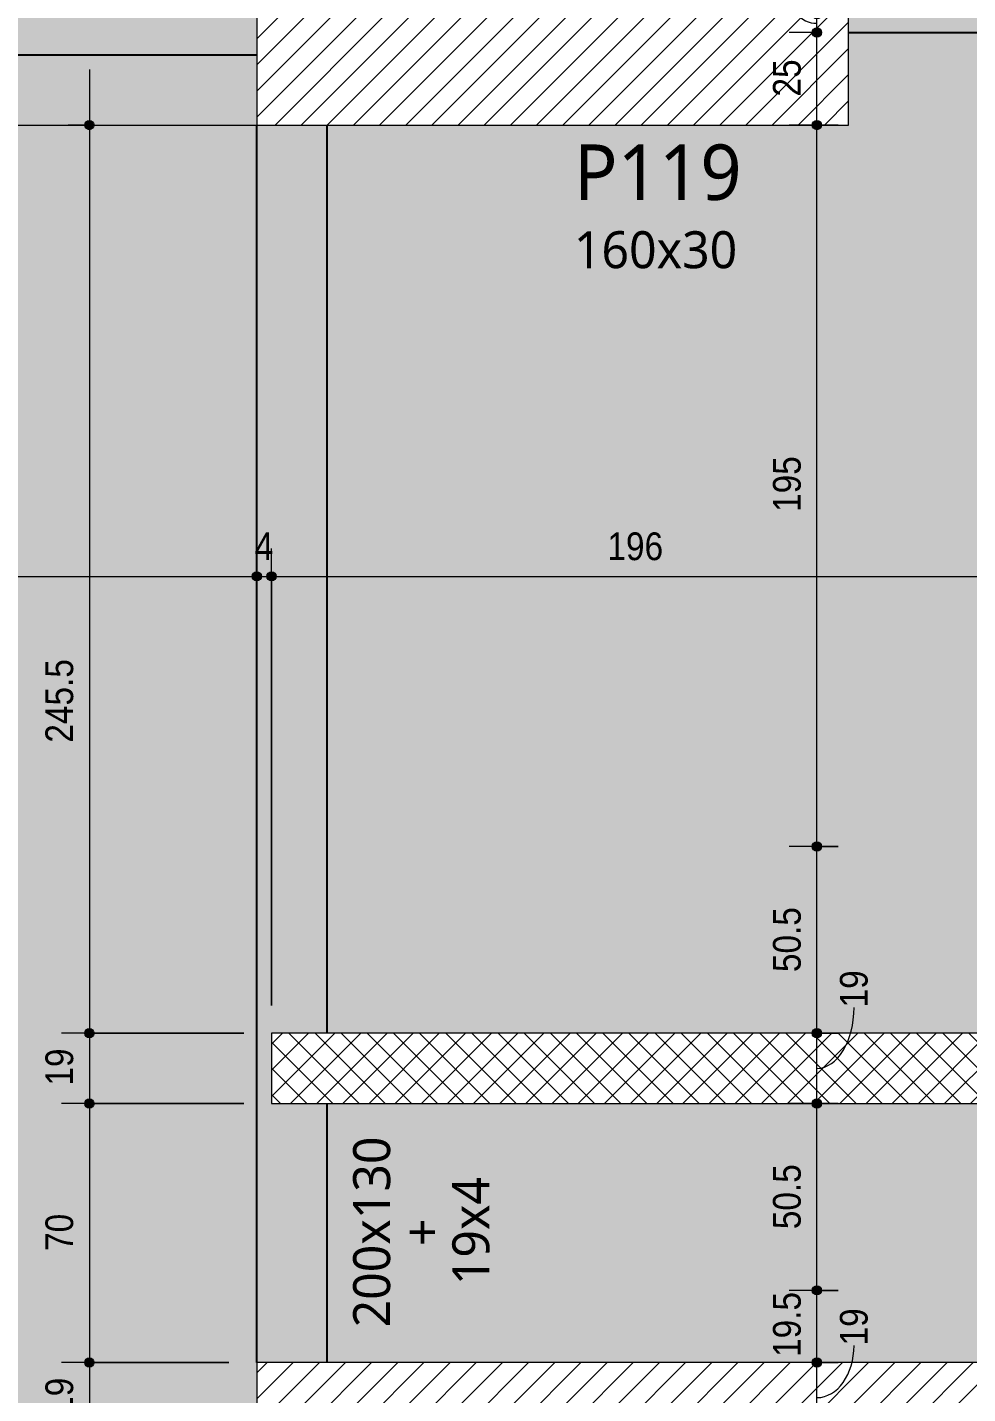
# Model space of a CAD drawing. Header units: centimetres. Extents: x -2136 to 34701, y -1430 to 84208.
# Drawn here: x 1054.5 to 1308.7, y 311.8 to 681.2 of the extents above; entities that cross this region are included whole.
import ezdxf

# ---------------------------------------------------------------- set-up
doc = ezdxf.new("R2010")
doc.units = ezdxf.units.CM
for name, color, linetype, lineweight in [('A-ANNO-DIMS', 7, 'Continuous', 9), ('A-ANNO-DIMS-50', 7, 'Continuous', 9), ('A-DETL-GENF', 7, 'Continuous', 18), ('A-DETL-THIN', 7, 'Continuous', 18), ('A-FLOR', 7, 'Continuous', 18), ('G-ANNO-TEXT', 7, 'Continuous', 9), ('S-BEAM', 7, 'Continuous', 18), ('S-BEAM-IDEN', 7, 'Continuous', 9), ('S-COLS-IDEN', 7, 'Continuous', 9)]:
    doc.layers.add(name, color=color, linetype=linetype, lineweight=lineweight)
doc.styles.add('Fira Sans_2', font='FiraSans-Regular.ttf', dxfattribs={"width": 0.9, "height": 7.5})
doc.styles.add('Gadugi', font='gadugi.ttf', dxfattribs={"height": 15})
doc.styles.add('Gadugi_1', font='gadugi.ttf', dxfattribs={"height": 10})
doc.dimstyles.new('PED_R80_1_5mm_ACIMA_As_ESQ__R00', dxfattribs={"dimscale": 30.48, "dimtxt": 10.229846, "dimasz": 0.328084, "dimexe": 0.246063, "dimexo": 0.246063, "dimgap": 0.049213, "dimtad": 1, "dimdec": 1, "dimrnd": 0.5, "dimdsep": 46, "dimtxsty": 'Fira Sans_2', "dimblk1": 'DOTSMALL', "dimblk2": 'DOTSMALL', "dimsah": 1, "dimcen": 0.09, "dimdle": 0.492126, "dimazin": 0, "dimtfac": 1, "dimtdec": 4, "dimtix": 1, "dimtmove": 0, "dimatfit": 3, "dimfxl": 1, "dimtvp": 1, "dimtolj": 1, "dimtzin": 0, "dimarcsym": 2})
doc.dimstyles.new('PED_R80_1_5mm_ACIMA_As_ESQ__R00_1', dxfattribs={"dimscale": 30.48, "dimtxt": 10.229846, "dimasz": 0.328084, "dimexe": 0.246063, "dimexo": 0.246063, "dimgap": 0.049213, "dimtad": 1, "dimdec": 1, "dimrnd": 0.5, "dimdsep": 46, "dimtxsty": 'Fira Sans_2', "dimblk1": 'DOTSMALL', "dimblk2": 'DOTSMALL', "dimsah": 1, "dimcen": 0.09, "dimdle": 0.492126, "dimazin": 0, "dimtfac": 1, "dimtdec": 4, "dimtix": 1, "dimtmove": 1, "dimatfit": 3, "dimfxl": 1, "dimtvp": 1, "dimtolj": 1, "dimtzin": 0, "dimarcsym": 2})
doc.dimstyles.new('PED_R80_1_5mm_ACIMA_As_ESQ__R00_2', dxfattribs={"dimscale": 30.48, "dimtxt": 10.229846, "dimasz": 0.328084, "dimexe": 0.246063, "dimexo": 0.246063, "dimgap": 0.049213, "dimtad": 1, "dimdec": 1, "dimrnd": 0.5, "dimdsep": 46, "dimtxsty": 'Fira Sans_2', "dimblk1": 'DOTSMALL', "dimblk2": 'DOTSMALL', "dimsah": 1, "dimcen": 0.09, "dimdle": 0.492126, "dimazin": 0, "dimtfac": 1, "dimtdec": 4, "dimtix": 1, "dimtmove": 2, "dimatfit": 3, "dimfxl": 1, "dimtvp": 1, "dimtolj": 1, "dimtzin": 0, "dimarcsym": 2})
doc.dimstyles.new('PED_R80_1_5mm_ACIMA_As_ESQ__R00_3', dxfattribs={"dimscale": 30.48, "dimtxt": 10.229846, "dimasz": 0.328084, "dimexe": 0.246063, "dimexo": 0.246063, "dimgap": 0.049213, "dimtad": 1, "dimdec": 1, "dimrnd": 0.5, "dimdsep": 46, "dimtxsty": 'Fira Sans_2', "dimblk1": 'DOTSMALL', "dimblk2": 'DOTSMALL', "dimsah": 1, "dimcen": 0.09, "dimdle": 0.492126, "dimazin": 0, "dimtfac": 1, "dimtdec": 4, "dimtix": 1, "dimtmove": 0, "dimatfit": 3, "dimfxl": 1, "dimtvp": 1, "dimtolj": 1, "dimtzin": 0, "dimarcsym": 2})
pattern_1 = [(45, (0, 0), (-3.535534, 3.535534), [])]

# ---------------------------------------------------------------- blocks, each defined once
blk = doc.blocks.new('DIMBLOCK200-PL K 100 - FORMA DO 5º PAVIMENTO')
at = {"layer": 'A-ANNO-DIMS-50', "true_color": 0x000032}
h = blk.add_hatch(color=178, dxfattribs=at)
edge = h.paths.add_edge_path(flags=0)
edge.add_arc((1267.93, 320.25), 1.25, 0, 360)
h = blk.add_hatch(color=178, dxfattribs=at)
edge = h.paths.add_edge_path(flags=0)
edge.add_arc((1267.93, 301.25), 1.25, 0, 360)
at = {"layer": 'A-ANNO-DIMS-50', "color": 178, "true_color": 0x000032}
for p, q in [((1273.67, 320.25), (1260.43, 320.25)), ((1267.93, 301.25), (1267.93, 320.25)), ((1267.93, 320.25), (1273.67, 320.25)), ((1273.67, 301.25), (1260.43, 301.25)), ((1267.93, 301.25), (1273.67, 301.25))]:
    blk.add_line(p, q, dxfattribs=at)
for centre in [(1267.93, 320.25), (1267.93, 301.25)]:
    blk.add_circle(centre, 1.25, dxfattribs=at)
blk.add_ellipse((1267.93, 324.86), major_axis=(0, 14.11), ratio=0.711009, start_param=3.141593, end_param=4.712389, dxfattribs=at)
at = {"layer": 'A-ANNO-DIMS-50', "color": 0, "insert": (1274.14, 324.86), "char_height": 7.5, "width": 11.1741, "attachment_point": 1, "rotation": 90, "line_spacing_factor": 1.049215, "style": 'Fira Sans_2'}
blk.add_mtext('19', dxfattribs=at)
blk = doc.blocks.new('_DotSmall')
at = {"color": 0, "linetype": 'ByBlock', "const_width": 0.5}
blk.add_lwpolyline([(-0.0625, 0, 1), (0.0625, 0, 1)], format="xyb", close=True, dxfattribs=at)
blk = doc.blocks.new('DIMBLOCK201-PL K 100 - FORMA DO 5º PAVIMENTO')
at = {"layer": 'A-ANNO-DIMS-50', "true_color": 0x000032}
h = blk.add_hatch(color=178, dxfattribs=at)
edge = h.paths.add_edge_path(flags=0)
edge.add_arc((1267.93, 339.75), 1.25, 0, 360)
h = blk.add_hatch(color=178, dxfattribs=at)
edge = h.paths.add_edge_path(flags=0)
edge.add_arc((1267.93, 320.25), 1.25, 0, 360)
at = {"layer": 'A-ANNO-DIMS-50', "color": 178, "true_color": 0x000032}
for p, q in [((1273.67, 339.75), (1260.43, 339.75)), ((1267.93, 320.25), (1267.93, 339.75)), ((1267.93, 339.75), (1273.67, 339.75)), ((1273.67, 320.25), (1260.43, 320.25)), ((1267.93, 320.25), (1273.67, 320.25))]:
    blk.add_line(p, q, dxfattribs=at)
for centre in [(1267.93, 339.75), (1267.93, 320.25)]:
    blk.add_circle(centre, 1.25, dxfattribs=at)
at = {"layer": 'A-ANNO-DIMS-50', "color": 0, "insert": (1256.05, 321.74), "char_height": 7.5, "width": 19.8302, "attachment_point": 1, "rotation": 90, "line_spacing_factor": 1.049215, "style": 'Fira Sans_2'}
blk.add_mtext('19.5', dxfattribs=at)
blk = doc.blocks.new('DIMBLOCK202-PL K 100 - FORMA DO 5º PAVIMENTO')
at = {"layer": 'A-ANNO-DIMS-50', "true_color": 0x000032}
h = blk.add_hatch(color=178, dxfattribs=at)
edge = h.paths.add_edge_path(flags=0)
edge.add_arc((1267.93, 390.25), 1.25, 0, 360)
h = blk.add_hatch(color=178, dxfattribs=at)
edge = h.paths.add_edge_path(flags=0)
edge.add_arc((1267.93, 339.75), 1.25, 0, 360)
at = {"layer": 'A-ANNO-DIMS-50', "color": 178, "true_color": 0x000032}
for p, q in [((1273.67, 390.25), (1260.43, 390.25)), ((1267.93, 339.75), (1267.93, 390.25)), ((1267.93, 390.25), (1273.67, 390.25)), ((1273.67, 339.75), (1260.43, 339.75)), ((1267.93, 339.75), (1273.67, 339.75))]:
    blk.add_line(p, q, dxfattribs=at)
for centre in [(1267.93, 390.25), (1267.93, 339.75)]:
    blk.add_circle(centre, 1.25, dxfattribs=at)
at = {"layer": 'A-ANNO-DIMS-50', "color": 0, "insert": (1256.05, 356.28), "char_height": 7.5, "width": 20.9318, "attachment_point": 1, "rotation": 90, "line_spacing_factor": 1.049215, "style": 'Fira Sans_2'}
blk.add_mtext('50.5', dxfattribs=at)
blk = doc.blocks.new('DIMBLOCK203-PL K 100 - FORMA DO 5º PAVIMENTO')
at = {"layer": 'A-ANNO-DIMS-50', "true_color": 0x000032}
h = blk.add_hatch(color=178, dxfattribs=at)
edge = h.paths.add_edge_path(flags=0)
edge.add_arc((1267.93, 409.25), 1.25, 0, 360)
h = blk.add_hatch(color=178, dxfattribs=at)
edge = h.paths.add_edge_path(flags=0)
edge.add_arc((1267.93, 390.25), 1.25, 0, 360)
at = {"layer": 'A-ANNO-DIMS-50', "color": 178, "true_color": 0x000032}
for p, q in [((1273.67, 409.25), (1260.43, 409.25)), ((1267.93, 390.25), (1267.93, 409.25)), ((1267.93, 409.25), (1273.67, 409.25)), ((1273.67, 390.25), (1260.43, 390.25)), ((1267.93, 390.25), (1273.67, 390.25))]:
    blk.add_line(p, q, dxfattribs=at)
for centre in [(1267.93, 409.25), (1267.93, 390.25)]:
    blk.add_circle(centre, 1.25, dxfattribs=at)
blk.add_ellipse((1267.93, 416.23), major_axis=(0, 16.48), ratio=0.608713, start_param=3.141593, end_param=4.712389, dxfattribs=at)
at = {"layer": 'A-ANNO-DIMS-50', "color": 0, "insert": (1274.14, 416.23), "char_height": 7.5, "width": 11.1741, "attachment_point": 1, "rotation": 90, "line_spacing_factor": 1.049215, "style": 'Fira Sans_2'}
blk.add_mtext('19', dxfattribs=at)
blk = doc.blocks.new('DIMBLOCK204-PL K 100 - FORMA DO 5º PAVIMENTO')
at = {"layer": 'A-ANNO-DIMS-50', "true_color": 0x000032}
h = blk.add_hatch(color=178, dxfattribs=at)
edge = h.paths.add_edge_path(flags=0)
edge.add_arc((1267.93, 459.75), 1.25, 0, 360)
h = blk.add_hatch(color=178, dxfattribs=at)
edge = h.paths.add_edge_path(flags=0)
edge.add_arc((1267.93, 409.25), 1.25, 0, 360)
at = {"layer": 'A-ANNO-DIMS-50', "color": 178, "true_color": 0x000032}
for p, q in [((1273.67, 459.75), (1260.43, 459.75)), ((1267.93, 409.25), (1267.93, 459.75)), ((1267.93, 459.75), (1273.67, 459.75)), ((1273.67, 409.25), (1260.43, 409.25)), ((1267.93, 409.25), (1273.67, 409.25))]:
    blk.add_line(p, q, dxfattribs=at)
for centre in [(1267.93, 459.75), (1267.93, 409.25)]:
    blk.add_circle(centre, 1.25, dxfattribs=at)
at = {"layer": 'A-ANNO-DIMS-50', "color": 0, "insert": (1256.05, 425.78), "char_height": 7.5, "width": 20.9318, "attachment_point": 1, "rotation": 90, "line_spacing_factor": 1.049215, "style": 'Fira Sans_2'}
blk.add_mtext('50.5', dxfattribs=at)
blk = doc.blocks.new('DIMBLOCK205-PL K 100 - FORMA DO 5º PAVIMENTO')
at = {"layer": 'A-ANNO-DIMS-50', "true_color": 0x000032}
h = blk.add_hatch(color=178, dxfattribs=at)
edge = h.paths.add_edge_path(flags=0)
edge.add_arc((1267.93, 654.75), 1.25, 0, 360)
h = blk.add_hatch(color=178, dxfattribs=at)
edge = h.paths.add_edge_path(flags=0)
edge.add_arc((1267.93, 459.75), 1.25, 0, 360)
at = {"layer": 'A-ANNO-DIMS-50', "color": 178, "true_color": 0x000032}
for p, q in [((1273.67, 654.75), (1260.43, 654.75)), ((1267.93, 459.75), (1267.93, 654.75)), ((1267.93, 654.75), (1273.67, 654.75)), ((1273.67, 459.75), (1260.43, 459.75)), ((1267.93, 459.75), (1273.67, 459.75))]:
    blk.add_line(p, q, dxfattribs=at)
for centre in [(1267.93, 654.75), (1267.93, 459.75)]:
    blk.add_circle(centre, 1.25, dxfattribs=at)
at = {"layer": 'A-ANNO-DIMS-50', "color": 0, "insert": (1256.05, 550.17), "char_height": 7.5, "width": 16.9973, "attachment_point": 1, "rotation": 90, "line_spacing_factor": 1.049215, "style": 'Fira Sans_2'}
blk.add_mtext('195', dxfattribs=at)
blk = doc.blocks.new('DIMBLOCK206-PL K 100 - FORMA DO 5º PAVIMENTO')
at = {"layer": 'A-ANNO-DIMS-50', "true_color": 0x000032}
h = blk.add_hatch(color=178, dxfattribs=at)
edge = h.paths.add_edge_path(flags=0)
edge.add_arc((1267.93, 679.75), 1.25, 0, 360)
h = blk.add_hatch(color=178, dxfattribs=at)
edge = h.paths.add_edge_path(flags=0)
edge.add_arc((1267.93, 654.75), 1.25, 0, 360)
at = {"layer": 'A-ANNO-DIMS-50', "color": 178, "true_color": 0x000032}
for p, q in [((1269, 679.75), (1260.43, 679.75)), ((1267.93, 654.75), (1267.93, 679.75)), ((1267.93, 679.75), (1269, 679.75)), ((1273.67, 654.75), (1260.43, 654.75)), ((1267.93, 654.75), (1273.67, 654.75))]:
    blk.add_line(p, q, dxfattribs=at)
for centre in [(1267.93, 679.75), (1267.93, 654.75)]:
    blk.add_circle(centre, 1.25, dxfattribs=at)
at = {"layer": 'A-ANNO-DIMS-50', "color": 0, "insert": (1256.05, 662.46), "char_height": 7.5, "width": 11.4889, "attachment_point": 1, "rotation": 90, "line_spacing_factor": 1.049215, "style": 'Fira Sans_2'}
blk.add_mtext('25', dxfattribs=at)
blk = doc.blocks.new('DIMBLOCK207-PL K 100 - FORMA DO 5º PAVIMENTO')
at = {"layer": 'A-ANNO-DIMS-50', "true_color": 0x000032}
h = blk.add_hatch(color=178, dxfattribs=at)
edge = h.paths.add_edge_path(flags=0)
edge.add_arc((1267.93, 684.75), 1.25, 0, 360)
h = blk.add_hatch(color=178, dxfattribs=at)
edge = h.paths.add_edge_path(flags=0)
edge.add_arc((1267.93, 679.75), 1.25, 0, 360)
at = {"layer": 'A-ANNO-DIMS-50', "color": 178, "true_color": 0x000032}
for p, q in [((1273.67, 684.75), (1260.43, 684.75)), ((1267.93, 679.75), (1267.93, 684.75)), ((1267.93, 684.75), (1273.67, 684.75)), ((1269, 679.75), (1260.43, 679.75)), ((1267.93, 679.75), (1269, 679.75))]:
    blk.add_line(p, q, dxfattribs=at)
for centre in [(1267.93, 684.75), (1267.93, 679.75)]:
    blk.add_circle(centre, 1.25, dxfattribs=at)
blk.add_ellipse((1267.93, 691.44), major_axis=(0, 9.19), ratio=0.877233, start_param=1.570796, end_param=3.141593, dxfattribs=at)
at = {"layer": 'A-ANNO-DIMS-50', "color": 0, "insert": (1256.05, 691.44), "char_height": 7.5, "width": 5.8231, "attachment_point": 1, "rotation": 90, "line_spacing_factor": 1.049215, "style": 'Fira Sans_2'}
blk.add_mtext('5', dxfattribs=at)
blk = doc.blocks.new('DIMBLOCK404-PL K 100 - FORMA DO 5º PAVIMENTO')
at = {"layer": 'A-ANNO-DIMS-50', "true_color": 0x000032}
h = blk.add_hatch(color=178, dxfattribs=at)
edge = h.paths.add_edge_path(flags=0)
edge.add_arc((1006.5, 532.76), 1.25, 0, 360)
h = blk.add_hatch(color=178, dxfattribs=at)
edge = h.paths.add_edge_path(flags=0)
edge.add_arc((1116.5, 532.76), 1.25, 0, 360)
at = {"layer": 'A-ANNO-DIMS-50', "color": 178, "true_color": 0x000032}
for p, q in [((1006.5, 527.02), (1006.5, 540.26)), ((1116.5, 527.02), (1116.5, 540.26)), ((1006.5, 532.76), (1116.5, 532.76)), ((1006.5, 532.76), (1006.5, 527.02)), ((1116.5, 532.76), (1116.5, 527.02))]:
    blk.add_line(p, q, dxfattribs=at)
for centre in [(1006.5, 532.76), (1116.5, 532.76)]:
    blk.add_circle(centre, 1.25, dxfattribs=at)
at = {"layer": 'A-ANNO-DIMS-50', "color": 0, "insert": (1034.53, 544.64), "char_height": 7.5, "width": 16.5251, "attachment_point": 1, "line_spacing_factor": 1.049215, "style": 'Fira Sans_2'}
blk.add_mtext('110', dxfattribs=at)
blk = doc.blocks.new('DIMBLOCK405-PL K 100 - FORMA DO 5º PAVIMENTO')
at = {"layer": 'A-ANNO-DIMS-50', "true_color": 0x000032}
h = blk.add_hatch(color=178, dxfattribs=at)
edge = h.paths.add_edge_path(flags=0)
edge.add_arc((1116.5, 532.76), 1.25, 0, 360)
h = blk.add_hatch(color=178, dxfattribs=at)
edge = h.paths.add_edge_path(flags=0)
edge.add_arc((1120.5, 532.76), 1.25, 0, 360)
at = {"layer": 'A-ANNO-DIMS-50', "color": 178, "true_color": 0x000032}
for p, q in [((1116.5, 527.02), (1116.5, 540.26)), ((1120.5, 416.75), (1120.5, 540.26)), ((1116.5, 532.76), (1120.5, 532.76)), ((1116.5, 532.76), (1116.5, 527.02)), ((1120.5, 532.76), (1120.5, 416.75))]:
    blk.add_line(p, q, dxfattribs=at)
for centre in [(1116.5, 532.76), (1120.5, 532.76)]:
    blk.add_circle(centre, 1.25, dxfattribs=at)
at = {"layer": 'A-ANNO-DIMS-50', "color": 0, "insert": (1115.94, 544.64), "char_height": 7.5, "width": 6.1379, "attachment_point": 1, "line_spacing_factor": 1.049215, "style": 'Fira Sans_2'}
blk.add_mtext('4', dxfattribs=at)
blk = doc.blocks.new('DIMBLOCK406-PL K 100 - FORMA DO 5º PAVIMENTO')
at = {"layer": 'A-ANNO-DIMS-50', "true_color": 0x000032}
h = blk.add_hatch(color=178, dxfattribs=at)
edge = h.paths.add_edge_path(flags=0)
edge.add_arc((1120.5, 532.76), 1.25, 0, 360)
h = blk.add_hatch(color=178, dxfattribs=at)
edge = h.paths.add_edge_path(flags=0)
edge.add_arc((1316.5, 532.76), 1.25, 0, 360)
at = {"layer": 'A-ANNO-DIMS-50', "color": 178, "true_color": 0x000032}
for p, q in [((1120.5, 416.75), (1120.5, 540.26)), ((1316.5, 527.02), (1316.5, 540.26)), ((1120.5, 532.76), (1316.5, 532.76)), ((1120.5, 532.76), (1120.5, 416.75)), ((1316.5, 532.76), (1316.5, 527.02))]:
    blk.add_line(p, q, dxfattribs=at)
for centre in [(1120.5, 532.76), (1316.5, 532.76)]:
    blk.add_circle(centre, 1.25, dxfattribs=at)
at = {"layer": 'A-ANNO-DIMS-50', "color": 0, "insert": (1211.29, 544.64), "char_height": 7.5, "width": 17.312, "attachment_point": 1, "line_spacing_factor": 1.049215, "style": 'Fira Sans_2'}
blk.add_mtext('196', dxfattribs=at)
blk = doc.blocks.new('DIMBLOCK545-PL K 100 - FORMA DO 5º PAVIMENTO')
at = {"layer": 'A-ANNO-DIMS-50', "true_color": 0x000032}
h = blk.add_hatch(color=178, dxfattribs=at)
edge = h.paths.add_edge_path(flags=0)
edge.add_arc((1071.26, 654.75), 1.25, 0, 360)
h = blk.add_hatch(color=178, dxfattribs=at)
edge = h.paths.add_edge_path(flags=0)
edge.add_arc((1071.26, 409.25), 1.25, 0, 360)
at = {"layer": 'A-ANNO-DIMS-50', "color": 178, "true_color": 0x000032}
for p, q in [((1071.26, 669.75), (1071.26, 409.25)), ((1065.53, 654.75), (1078.76, 654.75)), ((1071.26, 654.75), (1065.53, 654.75)), ((1113, 409.25), (1063.76, 409.25)), ((1071.26, 409.25), (1113, 409.25))]:
    blk.add_line(p, q, dxfattribs=at)
for centre in [(1071.26, 654.75), (1071.26, 409.25)]:
    blk.add_circle(centre, 1.25, dxfattribs=at)
at = {"layer": 'A-ANNO-DIMS-50', "color": 0, "insert": (1059.37, 487.8), "char_height": 7.5, "width": 26.2828, "attachment_point": 1, "rotation": 90, "line_spacing_factor": 1.049215, "style": 'Fira Sans_2'}
blk.add_mtext('245.5', dxfattribs=at)
blk = doc.blocks.new('DIMBLOCK546-PL K 100 - FORMA DO 5º PAVIMENTO')
at = {"layer": 'A-ANNO-DIMS-50', "true_color": 0x000032}
h = blk.add_hatch(color=178, dxfattribs=at)
edge = h.paths.add_edge_path(flags=0)
edge.add_arc((1071.26, 409.25), 1.25, 0, 360)
h = blk.add_hatch(color=178, dxfattribs=at)
edge = h.paths.add_edge_path(flags=0)
edge.add_arc((1071.26, 390.25), 1.25, 0, 360)
at = {"layer": 'A-ANNO-DIMS-50', "color": 178, "true_color": 0x000032}
for p, q in [((1113, 409.25), (1063.76, 409.25)), ((1071.26, 409.25), (1071.26, 390.25)), ((1071.26, 409.25), (1113, 409.25)), ((1113, 390.25), (1063.76, 390.25)), ((1071.26, 390.25), (1113, 390.25))]:
    blk.add_line(p, q, dxfattribs=at)
for centre in [(1071.26, 409.25), (1071.26, 390.25)]:
    blk.add_circle(centre, 1.25, dxfattribs=at)
at = {"layer": 'A-ANNO-DIMS-50', "color": 0, "insert": (1059.37, 395.09), "char_height": 7.5, "width": 11.1741, "attachment_point": 1, "rotation": 90, "line_spacing_factor": 1.049215, "style": 'Fira Sans_2'}
blk.add_mtext('19', dxfattribs=at)
blk = doc.blocks.new('DIMBLOCK547-PL K 100 - FORMA DO 5º PAVIMENTO')
at = {"layer": 'A-ANNO-DIMS-50', "true_color": 0x000032}
h = blk.add_hatch(color=178, dxfattribs=at)
edge = h.paths.add_edge_path(flags=0)
edge.add_arc((1071.26, 390.25), 1.25, 0, 360)
h = blk.add_hatch(color=178, dxfattribs=at)
edge = h.paths.add_edge_path(flags=0)
edge.add_arc((1071.26, 320.25), 1.25, 0, 360)
at = {"layer": 'A-ANNO-DIMS-50', "color": 178, "true_color": 0x000032}
for p, q in [((1113, 390.25), (1063.76, 390.25)), ((1071.26, 390.25), (1071.26, 320.25)), ((1071.26, 390.25), (1113, 390.25)), ((1109, 320.25), (1063.76, 320.25)), ((1071.26, 320.25), (1109, 320.25))]:
    blk.add_line(p, q, dxfattribs=at)
for centre in [(1071.26, 390.25), (1071.26, 320.25)]:
    blk.add_circle(centre, 1.25, dxfattribs=at)
at = {"layer": 'A-ANNO-DIMS-50', "color": 0, "insert": (1059.37, 350.4), "char_height": 7.5, "width": 11.6463, "attachment_point": 1, "rotation": 90, "line_spacing_factor": 1.049215, "style": 'Fira Sans_2'}
blk.add_mtext('70', dxfattribs=at)
blk = doc.blocks.new('DIMBLOCK548-PL K 100 - FORMA DO 5º PAVIMENTO')
at = {"layer": 'A-ANNO-DIMS-50', "true_color": 0x000032}
h = blk.add_hatch(color=178, dxfattribs=at)
edge = h.paths.add_edge_path(flags=0)
edge.add_arc((1071.26, 320.25), 1.25, 0, 360)
h = blk.add_hatch(color=178, dxfattribs=at)
edge = h.paths.add_edge_path(flags=0)
edge.add_arc((1071.26, 301.25), 1.25, 0, 360)
at = {"layer": 'A-ANNO-DIMS-50', "color": 178, "true_color": 0x000032}
for p, q in [((1109, 320.25), (1063.76, 320.25)), ((1071.26, 320.25), (1071.26, 301.25)), ((1071.26, 320.25), (1109, 320.25)), ((1109, 301.25), (1063.76, 301.25)), ((1071.26, 301.25), (1109, 301.25))]:
    blk.add_line(p, q, dxfattribs=at)
for centre in [(1071.26, 320.25), (1071.26, 301.25)]:
    blk.add_circle(centre, 1.25, dxfattribs=at)
at = {"layer": 'A-ANNO-DIMS-50', "color": 0, "insert": (1059.37, 306.09), "char_height": 7.5, "width": 11.1741, "attachment_point": 1, "rotation": 90, "line_spacing_factor": 1.049215, "style": 'Fira Sans_2'}
blk.add_mtext('19', dxfattribs=at)

msp = doc.modelspace()

# ---------------------------------------------------------------- hatches: boundary and pattern name
at = {"layer": 'A-DETL-GENF', "true_color": 0x808080}
h = msp.add_hatch(dxfattribs=at)
h.set_pattern_fill('FP_1', color=8, style=0, pattern_type=2)
h.set_pattern_definition(pattern_1)
h.paths.add_polyline_path([(1276.5, 654.75), (1276.5, 684.75), (1116.5, 684.75), (1116.5, 654.75)], flags=0)
at = {"layer": 'A-DETL-GENF', "true_color": 0x0000ff}
h = msp.add_hatch(dxfattribs=at)
h.set_pattern_fill('FP_2', color=5, style=0, pattern_type=2)
h.set_pattern_definition([(45, (0, 0), (-3.535534, 3.535534), []), (135, (0, 0), (-3.535534, -3.535534), [])])
h.paths.add_polyline_path([(1120.5, 390.25), (1494.5, 390.25), (1494.5, 409.25), (1120.5, 409.25)], flags=0)
at = {"layer": 'A-DETL-GENF', "true_color": 0x808080}
h = msp.add_hatch(dxfattribs=at)
h.set_pattern_fill('FP_1', color=8, style=0, pattern_type=2)
h.set_pattern_definition(pattern_1)
h.paths.add_polyline_path([(1116.5, 301.25), (1316.5, 301.25), (1316.5, 320.25), (1116.5, 320.25)], flags=0)
at = {"layer": 'A-FLOR', "true_color": 0xfcd5b4}
h = msp.add_hatch(color=254, dxfattribs=at)
h.paths.add_polyline_path([(1076.55, 673.75), (1116.5, 673.75), (1116.5, 684.75), (1276.5, 684.75), (1276.5, 679.75), (1711.5, 679.75), (1711.5, 673.75), (1788.5, 673.75), (1788.5, 827.75), (1739.48, 827.75), (1739.19, 822.54), (1737.38, 811.51), (1734.37, 800.66), (1730.2, 790.2), (1724.92, 780.25), (1718.61, 770.93), (1711.31, 762.34), (1703.14, 754.6), (1693.94, 747.65), (1684.53, 741.98), (1674.31, 737.25), (1663.63, 733.66), (1652.64, 731.24), (1641.04, 730.02), (1630.18, 730.02), (1618.99, 731.24), (1607.99, 733.66), (1597.32, 737.25), (1587.1, 741.98), (1577.45, 747.79), (1568.48, 754.6), (1560.31, 762.34), (1553.02, 770.93), (1546.7, 780.25), (1541.42, 790.2), (1537.26, 800.66), (1534.24, 811.51), (1532.42, 822.62), (1532.14, 827.75), (-506.82, 827.75), (-513.31, 821.01), (-524.39, 811.3), (-536.25, 802.56), (-548.81, 794.86), (-561.98, 788.25), (-575.66, 782.77), (-589.76, 778.47), (-604.16, 775.38), (-618.78, 773.52), (-633.5, 772.91), (-648.22, 773.54), (-662.84, 775.41), (-677.24, 778.51), (-691.33, 782.83), (-705, 788.31), (-718.56, 795.18), (-730.72, 802.65), (-742.57, 811.4), (-753.65, 821.12), (-760.02, 827.75), (-1787.5, 827.75), (-1787.5, 673.75), (-1662, 673.75), (-1662, 679.75), (-1383.5, 679.75), (-1383.5, 684.75), (-1115.5, 684.75), (-1115.5, 673.75), (962.5, 673.75)], flags=0)
h.paths.add_polyline_path([(1630.58, 744.02), (1641.44, 744.06), (1651.44, 745.23), (1661.62, 747.65), (1671.46, 751.23), (1680.81, 755.92), (1689.56, 761.67), (1697.57, 768.4), (1704.76, 776.01), (1711.01, 784.41), (1716.24, 793.47), (1720.38, 803.08), (1723.39, 813.11), (1725.2, 823.42), (1725.46, 827.75), (1546.17, 827.75), (1546.42, 823.42), (1548.24, 813.11), (1551.4, 802.71), (1555.38, 793.47), (1560.62, 784.41), (1566.87, 776.01), (1574.13, 768.34), (1582.07, 761.67), (1590.81, 755.92), (1600.16, 751.23), (1610, 747.65), (1620.18, 745.23), (1630.18, 744.06)], flags=0)
h.paths.add_polyline_path([(-633.42, 786.91), (-619.47, 787.51), (-605.63, 789.34), (-592.01, 792.36), (-578.7, 796.55), (-565.8, 801.9), (-553.42, 808.34), (-541.5, 815.95), (-530.57, 824.34), (-526.85, 827.75), (-739.93, 827.69), (-736.26, 824.34), (-725.19, 815.84), (-713.42, 808.34), (-701.04, 801.9), (-688.14, 796.55), (-674.83, 792.36), (-661.2, 789.34), (-647.36, 787.51), (-633.5, 786.91)], flags=0)
at = {"layer": 'A-FLOR', "true_color": 0xb4bee6}
h = msp.add_hatch(color=9, dxfattribs=at)
h.paths.add_polyline_path([(871.39, 279.75), (1116.5, 279.75), (1116.5, 654.75), (665, 654.75), (665, 593.75), (540, 593.75), (540, 654.75), (330, 654.75), (330, 390.25), (314.99, 390.25), (314.99, 370.23), (295, 370.23), (295, 279.75), (461.08, 279.75)], flags=0)
h.paths.add_polyline_path([(582.94, 410.27), (557.94, 410.27), (557.94, 418.27), (582.94, 418.27)], flags=0)
at = {"layer": 'S-BEAM', "true_color": 0xfcd5b4}
for points in [[(1589.43, 654.75), (1591.5, 654.75), (1591.5, 679.75), (1276.5, 679.75), (1276.5, 654.75), (1486.86, 654.75)], [(1076.55, 654.75), (1116.5, 654.75), (1116.5, 673.75), (962.5, 673.75), (962.5, 654.75)], [(1135.5, 320.25), (1135.5, 390.25), (1120.5, 390.25), (1120.5, 409.25), (1135.5, 409.25), (1135.5, 654.75), (1116.5, 654.75), (1116.5, 320.25), (1120.5, 320.25)], [(1196.5, 339.75), (1591.5, 339.75), (1591.5, 459.75), (1196.5, 459.75), (1196.5, 409.25), (1494.5, 409.25), (1494.5, 390.25), (1196.5, 390.25)]]:
    msp.add_hatch(color=254, dxfattribs=at).paths.add_polyline_path(points, flags=0)
h = msp.add_hatch(color=254, dxfattribs=at)
h.paths.add_polyline_path([(1281.7, 320.25), (1316.5, 320.25), (1316.5, 339.75), (1196.5, 339.75), (1196.5, 390.25), (1135.5, 390.25), (1135.5, 320.25)], flags=0)
h.paths.add_polyline_path([(1196.5, 409.25), (1196.5, 459.75), (1316.5, 459.75), (1316.5, 654.75), (1135.5, 654.75), (1135.5, 409.25), (1174.42, 409.25)], flags=0)

# ---------------------------------------------------------------- linework, layer by layer
at = {"layer": 'A-DETL-THIN'}
for p, q in [((1116.5, 684.75), (1116.5, 654.75)), ((1276.5, 654.75), (1276.5, 684.75)), ((1116.5, 654.75), (1276.5, 654.75)), ((1120.5, 409.25), (1120.5, 390.25)), ((1494.5, 409.25), (1120.5, 409.25)), ((1120.5, 390.25), (1494.5, 390.25)), ((1316.5, 320.25), (1116.5, 320.25)), ((1116.5, 320.25), (1116.5, 301.25))]:
    msp.add_line(p, q, dxfattribs=at)
at = {"layer": 'A-FLOR'}
for p, q in [((962.5, 654.75), (1116.5, 654.75)), ((1116.5, 654.75), (1116.5, 320.25))]:
    msp.add_line(p, q, dxfattribs=at)
at = {"layer": 'S-BEAM', "lineweight": 25}
for p, q in [((1276.5, 679.75), (1591.5, 679.75)), ((962.5, 673.75), (1116.5, 673.75)), ((1116.5, 320.25), (1116.5, 654.75)), ((1135.5, 409.25), (1135.5, 654.75)), ((1135.5, 320.25), (1135.5, 390.25))]:
    msp.add_line(p, q, dxfattribs=at)

# ---------------------------------------------------------------- texts
at = {"layer": 'G-ANNO-TEXT', "insert": (1156.21, 351.75), "char_height": 10, "width": 11.6245, "attachment_point": 1, "rotation": 90, "style": 'Gadugi_1'}
msp.add_mtext('+', dxfattribs=at)
at = {"layer": 'S-BEAM-IDEN', "char_height": 10, "attachment_point": 1, "rotation": 90, "style": 'Gadugi_1'}
for s, insert, width in [('200x130', (1142.56, 329.74), 63.3333), ('19x4', (1169.37, 341.16), 35.6751)]:
    msp.add_mtext(s, dxfattribs=dict(at, insert=insert, width=width))
at = {"layer": 'S-COLS-IDEN', "attachment_point": 1}
for s, insert, char_height, width, style in [('P119', (1202.24, 649.51), 15, 56.519, 'Gadugi'), ('160x30', (1202.24, 626.05), 10, 54.1139, 'Gadugi_1')]:
    msp.add_mtext(s, dxfattribs=dict(at, insert=insert, char_height=char_height, width=width, style=style))

# ---------------------------------------------------------------- dimensions: what is measured, and where the dimension line sits
at = {"layer": 'A-ANNO-DIMS', "color": 178, "true_color": 0x000032}
for base, p1, p2, dimstyle, override, picture, middle in [((1267.93, 684.75), (1276.5, 679.75), (1266.17, 684.75), 'PED_R80_1_5mm_ACIMA_As_ESQ__R00_1', {"dimpost": '<>', "dimfxl": 11.480635}, 'DIMBLOCK207-PL K 100 - FORMA DO 5º PAVIMENTO', (1261.05, 694.35)), ((1071.26, 409.25), (1073.03, 654.75), (1120.5, 409.25), 'PED_R80_1_5mm_ACIMA_As_ESQ__R00_2', {"dimpost": '<>', "dimfxl": 250.048232}, 'DIMBLOCK545-PL K 100 - FORMA DO 5º PAVIMENTO', (1064.37, 500.94)), ((1267.93, 409.25), (1266.17, 390.25), (1266.17, 409.25), 'PED_R80_1_5mm_ACIMA_As_ESQ__R00_1', {"dimpost": '<>', "dimfxl": 19}, 'DIMBLOCK203-PL K 100 - FORMA DO 5º PAVIMENTO', (1279.14, 421.82)), ((1267.93, 320.25), (1266.17, 301.25), (1266.17, 320.25), 'PED_R80_1_5mm_ACIMA_As_ESQ__R00_1', {"dimpost": '<>', "dimfxl": 19}, 'DIMBLOCK200-PL K 100 - FORMA DO 5º PAVIMENTO', (1279.14, 330.45))]:
    dim = msp.add_linear_dim(base=base, p1=p1, p2=p2, angle=90, dimstyle=dimstyle, override=override, dxfattribs=at)
    dim.commit()
    dim.dimension.update_dxf_attribs({"geometry": picture, "text_midpoint": middle, "dimtype": 160, "text_rotation": 90})
for base, p1, p2, dimstyle, override, picture, middle in [((1267.93, 679.75), (1266.17, 654.75), (1276.5, 679.75), 'PED_R80_1_5mm_ACIMA_As_ESQ__R00', {"dimpost": '<>', "dimfxl": 27.051894}, 'DIMBLOCK206-PL K 100 - FORMA DO 5º PAVIMENTO', (1262.62, 667.25)), ((1267.93, 654.75), (1266.17, 459.75), (1266.17, 654.75), 'PED_R80_1_5mm_ACIMA_As_ESQ__R00', {"dimpost": '<>', "dimfxl": 195}, 'DIMBLOCK205-PL K 100 - FORMA DO 5º PAVIMENTO', (1262.56, 557.25)), ((1267.93, 459.75), (1266.17, 409.25), (1266.17, 459.75), 'PED_R80_1_5mm_ACIMA_As_ESQ__R00', {"dimpost": '<>', "dimfxl": 50.5}, 'DIMBLOCK204-PL K 100 - FORMA DO 5º PAVIMENTO', (1262.62, 434.5)), ((1071.26, 390.25), (1120.5, 409.25), (1120.5, 390.25), 'PED_R80_1_5mm_ACIMA_As_ESQ__R00_3', {"dimpost": '<>', "dimfxl": 19}, 'DIMBLOCK546-PL K 100 - FORMA DO 5º PAVIMENTO', (1065.89, 399.75)), ((1071.26, 320.25), (1120.5, 390.25), (1116.5, 320.25), 'PED_R80_1_5mm_ACIMA_As_ESQ__R00_3', {"dimpost": '<>', "dimfxl": 70.114191}, 'DIMBLOCK547-PL K 100 - FORMA DO 5º PAVIMENTO', (1065.94, 355.25)), ((1267.93, 390.25), (1266.17, 339.75), (1266.17, 390.25), 'PED_R80_1_5mm_ACIMA_As_ESQ__R00', {"dimpost": '<>', "dimfxl": 50.5}, 'DIMBLOCK202-PL K 100 - FORMA DO 5º PAVIMENTO', (1262.62, 365)), ((1267.93, 339.75), (1266.17, 320.25), (1266.17, 339.75), 'PED_R80_1_5mm_ACIMA_As_ESQ__R00', {"dimpost": '<>', "dimfxl": 19.5}, 'DIMBLOCK201-PL K 100 - FORMA DO 5º PAVIMENTO', (1262.56, 330)), ((1071.26, 301.25), (1116.5, 320.25), (1116.5, 301.25), 'PED_R80_1_5mm_ACIMA_As_ESQ__R00_3', {"dimpost": '<>', "dimfxl": 19}, 'DIMBLOCK548-PL K 100 - FORMA DO 5º PAVIMENTO', (1065.89, 310.75))]:
    dim = msp.add_linear_dim(base=base, p1=p1, p2=p2, angle=90, dimstyle=dimstyle, override=override, dxfattribs=at)
    dim.commit()
    dim.dimension.update_dxf_attribs({"geometry": picture, "text_midpoint": middle})
dim = msp.add_linear_dim(base=(1116.5, 532.76), p1=(1006.5, 534.52), p2=(1116.5, 534.52), dimstyle='PED_R80_1_5mm_ACIMA_As_ESQ__R00_2', override={"dimpost": '<>', "dimfxl": 109.999956}, dxfattribs=at)
dim.commit()
dim.dimension.update_dxf_attribs({"geometry": 'DIMBLOCK404-PL K 100 - FORMA DO 5º PAVIMENTO', "text_midpoint": (1042.8, 539.64), "dimtype": 160})
for base, p1, p2, override, picture, middle in [((1120.5, 532.76), (1116.5, 534.52), (1120.5, 409.25), {"dimpost": '<>', "dimfxl": 125.337938}, 'DIMBLOCK405-PL K 100 - FORMA DO 5º PAVIMENTO', (1118.5, 538.01)), ((1316.5, 532.76), (1120.5, 409.25), (1316.5, 534.52), {"dimpost": '<>', "dimfxl": 232.614719}, 'DIMBLOCK406-PL K 100 - FORMA DO 5º PAVIMENTO', (1218.5, 538.13))]:
    dim = msp.add_linear_dim(base=base, p1=p1, p2=p2, dimstyle='PED_R80_1_5mm_ACIMA_As_ESQ__R00_3', override=override, dxfattribs=at)
    dim.commit()
    dim.dimension.update_dxf_attribs({"geometry": picture, "text_midpoint": middle})

doc.saveas('drawing.dxf')
